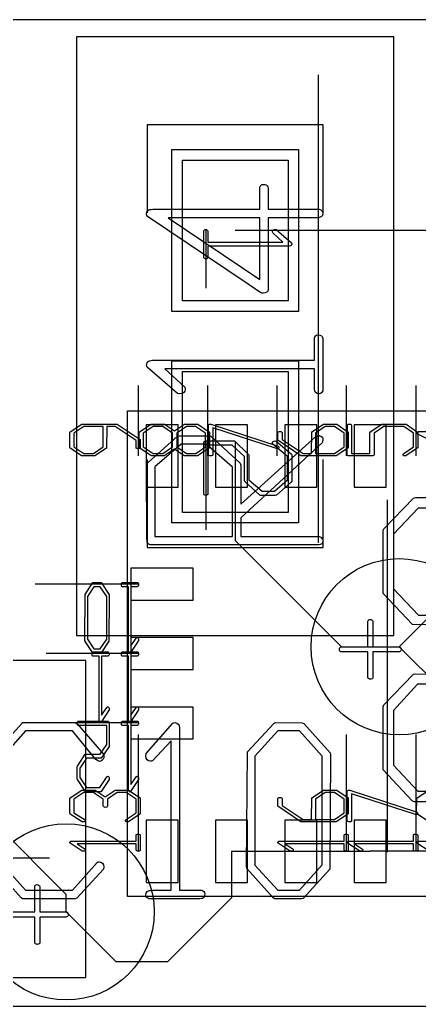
# Model space of a CAD drawing. Header units: inches. Extents: x -1 to 1.1, y -1.12 to 1.07.
# Drawn here: x -0.8319 to -0.7185, y 0.718 to 0.998 of the extents above; entities that cross this region are included whole.
import ezdxf

# ---------------------------------------------------------------- set-up
doc = ezdxf.new("R2010")
doc.units = ezdxf.units.IN
doc.header["$MEASUREMENT"] = 0
doc.linetypes.add('CENTERX2', pattern=[0.8, 0.5, -0.1, 0.1, -0.1])

msp = doc.modelspace()

# ---------------------------------------------------------------- linework, layer by layer
at = {"color": 7, "linetype": 'Continuous'}
for p, q in [((0.908, 0.998), (-0.908, 0.998)), ((-0.81577, 0.99318), (-0.81577, 0.82318)), ((-0.72577, 0.99318), (-0.81577, 0.99318)), ((-0.72577, 0.82318), (-0.72577, 0.99318)), ((-0.74577, 0.96818), (-0.79577, 0.96818)), ((-0.79577, 0.96818), (-0.79577, 0.94318)), ((-0.74577, 0.96818), (-0.79577, 0.96818)), ((-0.79577, 0.96818), (-0.79577, 0.95818)), ((-0.74577, 0.94318), (-0.74577, 0.96818)), ((-0.74577, 0.94318), (-0.74577, 0.96818)), ((-0.78877, 0.96118), (-0.75277, 0.96118)), ((-0.78877, 0.91518), (-0.78877, 0.96118)), ((-0.75277, 0.96118), (-0.75277, 0.91518)), ((-0.78577, 0.95818), (-0.75577, 0.95818)), ((-0.78577, 0.91818), (-0.78577, 0.95818)), ((-0.78577, 0.95818), (-0.75577, 0.95818)), ((-0.78577, 0.91818), (-0.78577, 0.95818)), ((-0.75577, 0.95818), (-0.75577, 0.91818)), ((-0.75577, 0.95818), (-0.75577, 0.91818)), ((-0.68314, 0.93818), (-0.77077, 0.93818)), ((-0.75577, 0.91818), (-0.78577, 0.91818)), ((-0.75577, 0.91818), (-0.78577, 0.91818)), ((-0.75277, 0.91518), (-0.78877, 0.91518)), ((-0.78877, 0.90118), (-0.75277, 0.90118)), ((-0.78877, 0.85518), (-0.78877, 0.90118)), ((-0.75277, 0.90118), (-0.75277, 0.85518)), ((-0.78577, 0.89818), (-0.75577, 0.89818)), ((-0.78577, 0.85818), (-0.78577, 0.89818)), ((-0.78577, 0.89818), (-0.75577, 0.89818)), ((-0.78577, 0.85818), (-0.78577, 0.89818)), ((-0.75577, 0.89818), (-0.75577, 0.85818)), ((-0.75577, 0.89818), (-0.75577, 0.85818)), ((-0.80137, 0.74919), (-0.80137, 0.88699)), ((-0.80137, 0.88699), (-0.62421, 0.88699)), ((-0.80137, 0.74919), (-0.80137, 0.88699)), ((-0.80137, 0.88699), (-0.62421, 0.88699)), ((-0.80137, 0.74919), (-0.80137, 0.88699)), ((-0.80137, 0.88699), (-0.62421, 0.88699)), ((-0.787, 0.88305), (-0.79606, 0.88305)), ((-0.79606, 0.88305), (-0.79606, 0.86533)), ((-0.787, 0.86533), (-0.787, 0.88305)), ((-0.76732, 0.88305), (-0.77638, 0.88305)), ((-0.77638, 0.88305), (-0.77638, 0.86533)), ((-0.76732, 0.86533), (-0.76732, 0.88305)), ((-0.74763, 0.88305), (-0.75669, 0.88305)), ((-0.75669, 0.88305), (-0.75669, 0.86533)), ((-0.74763, 0.86533), (-0.74763, 0.88305)), ((-0.72795, 0.88305), (-0.73701, 0.88305)), ((-0.73701, 0.88305), (-0.73701, 0.86533)), ((-0.72795, 0.86533), (-0.72795, 0.88305)), ((-0.77077, 0.87818), (-0.77077, 0.85018)), ((-0.79577, 0.87318), (-0.79577, 0.84818)), ((-0.74577, 0.84818), (-0.74577, 0.87318)), ((-0.74577, 0.84818), (-0.74577, 0.87318)), ((-0.79606, 0.86533), (-0.787, 0.86533)), ((-0.77638, 0.86533), (-0.76732, 0.86533)), ((-0.75669, 0.86533), (-0.74763, 0.86533)), ((-0.73701, 0.86533), (-0.72795, 0.86533)), ((-0.79577, 0.85818), (-0.79577, 0.84818)), ((-0.75577, 0.85818), (-0.78577, 0.85818)), ((-0.75577, 0.85818), (-0.78577, 0.85818)), ((-0.75277, 0.85518), (-0.78877, 0.85518)), ((-0.77077, 0.85018), (-0.74063, 0.82004)), ((-0.72423, 0.82004), (-0.6931, 0.85117)), ((-0.79577, 0.84818), (-0.74577, 0.84818)), ((-0.79577, 0.84818), (-0.74577, 0.84818)), ((-0.78267, 0.84231), (-0.80039, 0.84231)), ((-0.80039, 0.84231), (-0.80039, 0.83325)), ((-0.78267, 0.83325), (-0.78267, 0.84231)), ((-0.80039, 0.83325), (-0.78267, 0.83325)), ((-0.81577, 0.82318), (-0.72577, 0.82318)), ((-0.78267, 0.82262), (-0.80039, 0.82262)), ((-0.80039, 0.82262), (-0.80039, 0.81356)), ((-0.78267, 0.81356), (-0.78267, 0.82262)), ((-0.74063, 0.82004), (-0.72423, 0.82004)), ((-0.64974, 0.74555), (-0.72423, 0.82004)), ((-0.81317, 0.81616), (-0.98317, 0.81616)), ((-0.81317, 0.72616), (-0.81317, 0.81616)), ((-0.80039, 0.81356), (-0.78267, 0.81356)), ((-0.78267, 0.80293), (-0.80039, 0.80293)), ((-0.80039, 0.80293), (-0.80039, 0.79387)), ((-0.78267, 0.79387), (-0.78267, 0.80293)), ((-0.80039, 0.79387), (-0.78267, 0.79387)), ((-0.81874, 0.74973), (-0.84017, 0.77116)), ((-0.787, 0.77085), (-0.79606, 0.77085)), ((-0.79606, 0.77085), (-0.79606, 0.75313)), ((-0.787, 0.75313), (-0.787, 0.77085)), ((-0.76732, 0.77085), (-0.77638, 0.77085)), ((-0.77638, 0.77085), (-0.77638, 0.75313)), ((-0.76732, 0.75313), (-0.76732, 0.77085)), ((-0.74763, 0.77085), (-0.75669, 0.77085)), ((-0.75669, 0.77085), (-0.75669, 0.75313)), ((-0.74763, 0.75313), (-0.74763, 0.77085)), ((-0.72795, 0.77085), (-0.73701, 0.77085)), ((-0.73701, 0.77085), (-0.73701, 0.75313)), ((-0.72795, 0.75313), (-0.72795, 0.77085)), ((-0.77185, 0.76199), (-0.75216, 0.76199)), ((-0.77185, 0.76199), (-0.77185, 0.74878)), ((-0.75216, 0.76199), (-0.73248, 0.76199)), ((-0.71279, 0.76199), (-0.73248, 0.76199)), ((-0.79606, 0.75313), (-0.787, 0.75313)), ((-0.77638, 0.75313), (-0.76732, 0.75313)), ((-0.75669, 0.75313), (-0.74763, 0.75313)), ((-0.73701, 0.75313), (-0.72795, 0.75313)), ((-0.81874, 0.74477), (-0.81874, 0.74973)), ((-0.62421, 0.74919), (-0.80137, 0.74919)), ((-0.62421, 0.74919), (-0.80137, 0.74919)), ((-0.62421, 0.74919), (-0.80137, 0.74919)), ((-0.77185, 0.74878), (-0.79001, 0.73062)), ((-0.80459, 0.73062), (-0.81874, 0.74477)), ((-0.79001, 0.73062), (-0.80459, 0.73062)), ((-0.98317, 0.72616), (-0.81317, 0.72616)), ((-0.90485, 0.71799), (-0.6344, 0.71799))]:
    msp.add_line(p, q, dxfattribs=at)
at = {"color": 7, "linetype": 'CENTERX2'}
for p, q in [((-0.74711, 0.84955), (-0.74711, 0.98236)), ((-0.7791, 0.93818), (-0.7791, 0.92177)), ((-0.7982, 0.87419), (-0.7982, 0.89419)), ((-0.77852, 0.87419), (-0.77852, 0.89419)), ((-0.75883, 0.87419), (-0.75883, 0.89419)), ((-0.73915, 0.87419), (-0.73915, 0.89419)), ((-0.71946, 0.87419), (-0.71946, 0.89419)), ((-0.7791, 0.87818), (-0.7791, 0.85318)), ((-0.72764, 0.86177), (-0.72764, 0.76177)), ((-0.7982, 0.83778), (-0.82757, 0.83778)), ((-0.7982, 0.81809), (-0.82445, 0.81809)), ((-0.7982, 0.7984), (-0.83132, 0.7984)), ((-0.7982, 0.76199), (-0.7982, 0.79512)), ((-0.73915, 0.76199), (-0.73915, 0.79512)), ((-0.71946, 0.76199), (-0.71946, 0.79512)), ((-0.95628, 0.76011), (-0.82347, 0.76011))]:
    msp.add_line(p, q, dxfattribs=at)
at = {"color": 7, "linetype": 'Continuous', "flags": 128}
for points in [[(-0.79554, 0.94386), (-0.7953, 0.94401), (-0.79499, 0.94411), (-0.7946, 0.94417), (-0.79411, 0.94419), (-0.79411, 0.94419), (-0.76377, 0.94419), (-0.76377, 0.94419), (-0.76377, 0.95054), (-0.76377, 0.95054), (-0.76369, 0.95079), (-0.76354, 0.95099), (-0.76334, 0.95116), (-0.76308, 0.95127), (-0.76308, 0.95127), (-0.76267, 0.95125), (-0.76232, 0.95121), (-0.76203, 0.95111), (-0.7618, 0.95099), (-0.76163, 0.95081), (-0.7615, 0.95055), (-0.76142, 0.95021), (-0.76139, 0.94979), (-0.76139, 0.94979), (-0.76139, 0.94419), (-0.76139, 0.94419), (-0.74692, 0.94419), (-0.74692, 0.94419), (-0.74648, 0.94402), (-0.74617, 0.94376), (-0.74598, 0.94342), (-0.74592, 0.943), (-0.74592, 0.943), (-0.74602, 0.94248), (-0.74632, 0.94211), (-0.74683, 0.94189), (-0.74754, 0.94181), (-0.74754, 0.94181), (-0.76139, 0.94181), (-0.76139, 0.94181), (-0.76139, 0.92143), (-0.76139, 0.92143), (-0.76153, 0.92098), (-0.76182, 0.92064), (-0.76225, 0.92045), (-0.76283, 0.92038), (-0.76283, 0.92038), (-0.76319, 0.9204), (-0.76345, 0.92045), (-0.76345, 0.92045), (-0.76713, 0.92295), (-0.76713, 0.92295), (-0.79565, 0.94211), (-0.79565, 0.94211), (-0.79585, 0.94246), (-0.79592, 0.94291), (-0.79592, 0.94291), (-0.79582, 0.94346), (-0.79554, 0.94386)], [(-0.76377, 0.92424), (-0.76377, 0.94181), (-0.76377, 0.94181), (-0.78983, 0.94181), (-0.78983, 0.94181), (-0.76377, 0.92424)], [(-0.75511, 0.93378), (-0.75548, 0.93372), (-0.75548, 0.93372), (-0.77851, 0.93372), (-0.77851, 0.93372), (-0.77851, 0.93055), (-0.77851, 0.93055), (-0.77858, 0.93038), (-0.77869, 0.93025), (-0.77883, 0.93016), (-0.779, 0.93011), (-0.779, 0.93011), (-0.77929, 0.93014), (-0.77951, 0.93025), (-0.77959, 0.93033), (-0.77965, 0.93046), (-0.77968, 0.93062), (-0.7797, 0.93082), (-0.7797, 0.93082), (-0.7797, 0.93805), (-0.7797, 0.93805), (-0.77962, 0.93821), (-0.77952, 0.93834), (-0.77938, 0.93843), (-0.77921, 0.93848), (-0.77921, 0.93848), (-0.77891, 0.93844), (-0.77869, 0.93831), (-0.77861, 0.93819), (-0.77855, 0.93803), (-0.77852, 0.93782), (-0.77851, 0.93755), (-0.77851, 0.93755), (-0.77851, 0.93491), (-0.77851, 0.93491), (-0.7573, 0.93491), (-0.7573, 0.93491), (-0.76012, 0.93752), (-0.76012, 0.93752), (-0.76017, 0.93769), (-0.76019, 0.93783), (-0.76019, 0.93783), (-0.76014, 0.93809), (-0.76, 0.93829), (-0.75976, 0.93843), (-0.75942, 0.93848), (-0.75942, 0.93848), (-0.75911, 0.93842), (-0.75911, 0.93842), (-0.7548, 0.93468), (-0.7548, 0.93468), (-0.75472, 0.93453), (-0.7547, 0.93435), (-0.7547, 0.93435), (-0.75472, 0.93425), (-0.7548, 0.93407), (-0.75493, 0.9339), (-0.75511, 0.93378)], [(-0.7951, 0.90121), (-0.79435, 0.90134), (-0.79435, 0.90134), (-0.7483, 0.90134), (-0.7483, 0.90134), (-0.7483, 0.90767), (-0.7483, 0.90767), (-0.74815, 0.908), (-0.74794, 0.90826), (-0.74766, 0.90844), (-0.74731, 0.90854), (-0.74731, 0.90854), (-0.74674, 0.90848), (-0.7463, 0.90826), (-0.74613, 0.9081), (-0.74601, 0.90785), (-0.74595, 0.90753), (-0.74592, 0.90713), (-0.74592, 0.90713), (-0.74592, 0.89267), (-0.74592, 0.89267), (-0.74606, 0.89234), (-0.74627, 0.89209), (-0.74654, 0.89191), (-0.74689, 0.89181), (-0.74689, 0.89181), (-0.74749, 0.8919), (-0.74794, 0.89215), (-0.74809, 0.89237), (-0.74821, 0.8927), (-0.74828, 0.89313), (-0.7483, 0.89367), (-0.7483, 0.89367), (-0.7483, 0.89895), (-0.7483, 0.89895), (-0.79071, 0.89895), (-0.79071, 0.89895), (-0.78508, 0.89372), (-0.78508, 0.89372), (-0.78498, 0.89338), (-0.78494, 0.8931), (-0.78494, 0.8931), (-0.78504, 0.89259), (-0.78532, 0.89217), (-0.7858, 0.8919), (-0.78647, 0.89181), (-0.78647, 0.89181), (-0.7871, 0.89193), (-0.7871, 0.89193), (-0.79571, 0.89941), (-0.79571, 0.89941), (-0.79586, 0.8997), (-0.79592, 0.90007), (-0.79592, 0.90007), (-0.79586, 0.90027), (-0.79571, 0.90061), (-0.79545, 0.90097), (-0.7951, 0.90121)], [(-0.81756, 0.88104), (-0.81425, 0.8832), (-0.81425, 0.8832), (-0.814, 0.88324), (-0.814, 0.88324), (-0.80423, 0.88319), (-0.80423, 0.88319), (-0.79775, 0.87888), (-0.79775, 0.87888), (-0.79772, 0.87875), (-0.79772, 0.87875), (-0.79772, 0.87651), (-0.79772, 0.87651), (-0.79779, 0.8764), (-0.79791, 0.87632), (-0.79809, 0.87627), (-0.79832, 0.87626), (-0.79832, 0.87626), (-0.79854, 0.87628), (-0.79872, 0.87633), (-0.79884, 0.87642), (-0.79891, 0.87655), (-0.79891, 0.87655), (-0.79891, 0.87857), (-0.79891, 0.87857), (-0.80486, 0.88252), (-0.80486, 0.88252), (-0.80717, 0.88252), (-0.80717, 0.88252), (-0.80727, 0.87642), (-0.80727, 0.87642), (-0.8106, 0.87423), (-0.8106, 0.87423), (-0.81079, 0.87419), (-0.81079, 0.87419), (-0.8142, 0.87419), (-0.8142, 0.87419), (-0.81439, 0.87426), (-0.81439, 0.87426), (-0.81766, 0.87647), (-0.81766, 0.87647), (-0.81772, 0.87657), (-0.81772, 0.87657), (-0.81769, 0.88091), (-0.81769, 0.88091), (-0.81756, 0.88104)], [(-0.81371, 0.88252), (-0.81653, 0.88066), (-0.81653, 0.88066), (-0.81653, 0.87677), (-0.81653, 0.87677), (-0.81371, 0.8749), (-0.81371, 0.8749), (-0.81102, 0.8749), (-0.81102, 0.8749), (-0.8082, 0.87679), (-0.8082, 0.87679), (-0.8082, 0.88252), (-0.8082, 0.88252), (-0.81371, 0.88252)], [(-0.79788, 0.88104), (-0.79457, 0.8832), (-0.79457, 0.8832), (-0.79432, 0.88324), (-0.79432, 0.88324), (-0.79104, 0.88324), (-0.79104, 0.88324), (-0.79085, 0.88318), (-0.79085, 0.88318), (-0.78803, 0.88129), (-0.78803, 0.88129), (-0.78515, 0.88318), (-0.78515, 0.88318), (-0.78496, 0.88324), (-0.78496, 0.88324), (-0.7816, 0.88324), (-0.7816, 0.88324), (-0.78138, 0.88319), (-0.78138, 0.88319), (-0.77807, 0.88098), (-0.77807, 0.88098), (-0.77804, 0.8808), (-0.77804, 0.8808), (-0.77804, 0.8765), (-0.77804, 0.8765), (-0.77815, 0.8764), (-0.77815, 0.8764), (-0.78149, 0.87421), (-0.78149, 0.87421), (-0.78176, 0.87419), (-0.78176, 0.87419), (-0.78502, 0.87419), (-0.78502, 0.87419), (-0.78523, 0.87424), (-0.78523, 0.87424), (-0.78803, 0.87608), (-0.78803, 0.87608), (-0.79091, 0.87423), (-0.79091, 0.87423), (-0.79109, 0.87419), (-0.79109, 0.87419), (-0.79451, 0.87419), (-0.79451, 0.87419), (-0.7947, 0.87428), (-0.7947, 0.87428), (-0.79798, 0.87647), (-0.79798, 0.87647), (-0.79804, 0.87657), (-0.79804, 0.87657), (-0.79801, 0.88091), (-0.79801, 0.88091), (-0.79788, 0.88104)], [(-0.79403, 0.88252), (-0.79685, 0.88066), (-0.79685, 0.88066), (-0.79685, 0.87677), (-0.79685, 0.87677), (-0.79403, 0.8749), (-0.79403, 0.8749), (-0.79134, 0.8749), (-0.79134, 0.8749), (-0.78852, 0.87679), (-0.78852, 0.87679), (-0.78852, 0.88064), (-0.78852, 0.88064), (-0.79134, 0.88252), (-0.79134, 0.88252), (-0.79403, 0.88252)], [(-0.78457, 0.88252), (-0.78733, 0.88064), (-0.78733, 0.88064), (-0.78733, 0.87679), (-0.78733, 0.87679), (-0.78459, 0.8749), (-0.78459, 0.8749), (-0.78197, 0.8749), (-0.78197, 0.8749), (-0.77923, 0.87677), (-0.77923, 0.87677), (-0.77923, 0.88066), (-0.77923, 0.88066), (-0.78199, 0.88252), (-0.78199, 0.88252), (-0.78457, 0.88252)], [(-0.77778, 0.88324), (-0.77779, 0.88324), (-0.77777, 0.88323), (-0.77772, 0.88323), (-0.77764, 0.88322), (-0.77764, 0.88322), (-0.75854, 0.87692), (-0.75854, 0.87692), (-0.7584, 0.87679), (-0.75835, 0.87665), (-0.75835, 0.87665), (-0.75839, 0.87647), (-0.75852, 0.87635), (-0.75852, 0.87635), (-0.75864, 0.87628), (-0.75883, 0.87626), (-0.75883, 0.87626), (-0.75893, 0.87626), (-0.75902, 0.87628), (-0.75902, 0.87628), (-0.77716, 0.8822), (-0.77716, 0.8822), (-0.77716, 0.87444), (-0.77716, 0.87444), (-0.77722, 0.87434), (-0.77733, 0.87427), (-0.77747, 0.87422), (-0.77765, 0.87419), (-0.77765, 0.87419), (-0.77794, 0.87421), (-0.77816, 0.87427), (-0.77825, 0.87432), (-0.7783, 0.87439), (-0.77834, 0.87449), (-0.77835, 0.8746), (-0.77835, 0.8746), (-0.77835, 0.8748), (-0.77835, 0.8748), (-0.77835, 0.88282), (-0.77835, 0.88282), (-0.77831, 0.88301), (-0.77821, 0.88313), (-0.77803, 0.88321), (-0.77778, 0.88324)], [(-0.75864, 0.88088), (-0.7585, 0.88101), (-0.75834, 0.88108), (-0.75819, 0.88112), (-0.75805, 0.88113), (-0.75805, 0.88113), (-0.75783, 0.88111), (-0.75766, 0.88106), (-0.75755, 0.88097), (-0.75748, 0.88084), (-0.75748, 0.88084), (-0.75748, 0.87883), (-0.75748, 0.87883), (-0.75151, 0.8749), (-0.75151, 0.8749), (-0.74915, 0.8749), (-0.74915, 0.8749), (-0.74904, 0.88101), (-0.74904, 0.88101), (-0.74571, 0.88318), (-0.74571, 0.88318), (-0.74552, 0.88324), (-0.74552, 0.88324), (-0.74219, 0.88324), (-0.74219, 0.88324), (-0.74197, 0.88319), (-0.74197, 0.88319), (-0.7387, 0.88098), (-0.7387, 0.88098), (-0.73867, 0.8808), (-0.73867, 0.8808), (-0.73867, 0.8765), (-0.73867, 0.8765), (-0.73878, 0.8764), (-0.73878, 0.8764), (-0.74212, 0.87421), (-0.74212, 0.87421), (-0.74239, 0.87419), (-0.74239, 0.87419), (-0.75213, 0.87424), (-0.75213, 0.87424), (-0.75867, 0.87863), (-0.75867, 0.87863), (-0.75864, 0.88088)], [(-0.7452, 0.88252), (-0.74796, 0.88064), (-0.74796, 0.88064), (-0.74796, 0.8749), (-0.74796, 0.8749), (-0.7426, 0.8749), (-0.7426, 0.8749), (-0.73986, 0.87677), (-0.73986, 0.87677), (-0.73986, 0.88066), (-0.73986, 0.88066), (-0.74262, 0.88252), (-0.74262, 0.88252), (-0.7452, 0.88252)], [(-0.73895, 0.883), (-0.7389, 0.88309), (-0.73881, 0.88316), (-0.73868, 0.88321), (-0.7385, 0.88324), (-0.7385, 0.88324), (-0.73833, 0.88323), (-0.73818, 0.88322), (-0.73806, 0.88319), (-0.73796, 0.88315), (-0.73789, 0.88309), (-0.73783, 0.883), (-0.7378, 0.88287), (-0.73779, 0.88271), (-0.73779, 0.88271), (-0.73779, 0.8749), (-0.73779, 0.8749), (-0.73255, 0.8749), (-0.73255, 0.8749), (-0.73255, 0.8809), (-0.73255, 0.8809), (-0.73244, 0.88102), (-0.73244, 0.88102), (-0.72913, 0.8832), (-0.72913, 0.8832), (-0.72889, 0.88324), (-0.72889, 0.88324), (-0.72251, 0.88324), (-0.72251, 0.88324), (-0.72229, 0.88317), (-0.72229, 0.88317), (-0.71901, 0.88096), (-0.71901, 0.88096), (-0.71898, 0.88078), (-0.71898, 0.88078), (-0.71898, 0.8765), (-0.71898, 0.8765), (-0.71909, 0.87639), (-0.71909, 0.87639), (-0.72235, 0.87421), (-0.72235, 0.87421), (-0.72246, 0.87419), (-0.72262, 0.87419), (-0.72262, 0.87419), (-0.72273, 0.87419), (-0.7228, 0.87421), (-0.7228, 0.87421), (-0.72294, 0.87426), (-0.72305, 0.87434), (-0.72313, 0.87444), (-0.72317, 0.87455), (-0.72317, 0.87455), (-0.72312, 0.87472), (-0.72296, 0.87486), (-0.72296, 0.87486), (-0.72017, 0.8768), (-0.72017, 0.8768), (-0.72017, 0.88067), (-0.72017, 0.88067), (-0.72294, 0.88252), (-0.72294, 0.88252), (-0.7286, 0.88252), (-0.7286, 0.88252), (-0.73136, 0.88067), (-0.73136, 0.88067), (-0.73136, 0.8745), (-0.73136, 0.8745), (-0.73139, 0.87441), (-0.73145, 0.87434), (-0.73155, 0.87428), (-0.73167, 0.87423), (-0.73167, 0.87423), (-0.73186, 0.87419), (-0.73186, 0.87419), (-0.73859, 0.87419), (-0.73859, 0.87419), (-0.73872, 0.87423), (-0.73883, 0.87429), (-0.73891, 0.87438), (-0.73898, 0.8745), (-0.73898, 0.8745), (-0.73895, 0.883)], [(-0.79551, 0.87236), (-0.78713, 0.87979), (-0.78713, 0.87979), (-0.78651, 0.87991), (-0.78651, 0.87991), (-0.7782, 0.87991), (-0.7782, 0.87991), (-0.77772, 0.87979), (-0.77772, 0.87979), (-0.76934, 0.87216), (-0.76934, 0.87216), (-0.76913, 0.8716), (-0.76913, 0.8716), (-0.76913, 0.86047), (-0.76913, 0.86047), (-0.74785, 0.87972), (-0.74785, 0.87972), (-0.74736, 0.87986), (-0.74711, 0.87991), (-0.74711, 0.87991), (-0.74704, 0.87991), (-0.74693, 0.87991), (-0.74693, 0.87991), (-0.74683, 0.87995), (-0.74676, 0.87991), (-0.74676, 0.87991), (-0.74646, 0.87977), (-0.74622, 0.87958), (-0.74604, 0.87937), (-0.74592, 0.87911), (-0.74592, 0.87911), (-0.74593, 0.87869), (-0.74597, 0.87834), (-0.74603, 0.87809), (-0.74612, 0.87793), (-0.74612, 0.87793), (-0.76913, 0.85666), (-0.76913, 0.85666), (-0.76913, 0.85134), (-0.76913, 0.85134), (-0.74699, 0.85134), (-0.74699, 0.85134), (-0.74649, 0.85115), (-0.74605, 0.85071), (-0.74605, 0.85071), (-0.74595, 0.85049), (-0.74592, 0.85015), (-0.74592, 0.85015), (-0.74599, 0.84964), (-0.74623, 0.84926), (-0.74641, 0.84913), (-0.74667, 0.84903), (-0.74701, 0.84897), (-0.74741, 0.84895), (-0.74741, 0.84895), (-0.79491, 0.84895), (-0.79491, 0.84895), (-0.79521, 0.84908), (-0.79546, 0.84925), (-0.79565, 0.84948), (-0.79578, 0.84975), (-0.79578, 0.84975), (-0.79585, 0.85104), (-0.79585, 0.85104), (-0.79592, 0.87139), (-0.79592, 0.87139), (-0.79582, 0.87196), (-0.79551, 0.87236)], [(-0.70778, 0.87493), (-0.71918, 0.88049), (-0.71918, 0.88049), (-0.71926, 0.8806), (-0.71929, 0.88072), (-0.71929, 0.88072), (-0.71925, 0.88088), (-0.71914, 0.881)], [(-0.71914, 0.881), (-0.71905, 0.88104), (-0.71893, 0.88107), (-0.71877, 0.88109), (-0.71858, 0.88109), (-0.71858, 0.88109), (-0.70667, 0.88109)], [(-0.7861, 0.87753), (-0.79354, 0.87112), (-0.79354, 0.87112), (-0.79354, 0.85134), (-0.79354, 0.85134), (-0.77151, 0.85134), (-0.77151, 0.85134), (-0.77151, 0.87105), (-0.77151, 0.87105), (-0.77902, 0.87753), (-0.77902, 0.87753), (-0.7861, 0.87753)], [(-0.7549, 0.86677), (-0.75909, 0.86306), (-0.75909, 0.86306), (-0.7594, 0.863), (-0.7594, 0.863), (-0.76356, 0.863), (-0.76356, 0.863), (-0.7638, 0.86306), (-0.7638, 0.86306), (-0.76799, 0.8669), (-0.76799, 0.8669), (-0.76809, 0.86718), (-0.76809, 0.86718), (-0.76809, 0.87407), (-0.76809, 0.87407), (-0.77161, 0.87729), (-0.77161, 0.87729), (-0.77851, 0.87729), (-0.77851, 0.87729), (-0.77851, 0.86349), (-0.77851, 0.86349), (-0.77856, 0.86328), (-0.77868, 0.86313), (-0.77886, 0.86303), (-0.7791, 0.863), (-0.7791, 0.863), (-0.77934, 0.86303), (-0.77953, 0.86312), (-0.77961, 0.86321), (-0.77966, 0.86333), (-0.77969, 0.86349), (-0.7797, 0.86368), (-0.7797, 0.86368), (-0.7797, 0.87808), (-0.7797, 0.87808), (-0.77953, 0.87833), (-0.77927, 0.87848), (-0.77927, 0.87848), (-0.77862, 0.87848), (-0.77862, 0.87848), (-0.77098, 0.87848), (-0.77098, 0.87848), (-0.76697, 0.87464), (-0.76697, 0.87464), (-0.7669, 0.87445), (-0.7669, 0.87445), (-0.7669, 0.86741), (-0.7669, 0.86741), (-0.76316, 0.86419), (-0.76316, 0.86419), (-0.75963, 0.86419), (-0.75963, 0.86419), (-0.75589, 0.86737), (-0.75589, 0.86737), (-0.75589, 0.874), (-0.75589, 0.874), (-0.76011, 0.87752), (-0.76011, 0.87752), (-0.76017, 0.87769), (-0.76019, 0.87783), (-0.76019, 0.87783), (-0.76014, 0.87808), (-0.76, 0.87829), (-0.75976, 0.87843), (-0.75942, 0.87848), (-0.75942, 0.87848), (-0.75911, 0.87842), (-0.75911, 0.87842), (-0.75484, 0.87465), (-0.75484, 0.87465), (-0.7547, 0.8744), (-0.7547, 0.8744), (-0.75473, 0.86699), (-0.75473, 0.86699), (-0.7549, 0.86677)], [(-0.68086, 0.82606), (-0.72048, 0.82634), (-0.72048, 0.82634), (-0.72876, 0.83519), (-0.72876, 0.83519), (-0.72883, 0.83591), (-0.72883, 0.83591), (-0.72883, 0.85309), (-0.72883, 0.85309), (-0.72856, 0.85352), (-0.72856, 0.85352), (-0.7202, 0.86223), (-0.7202, 0.86223), (-0.71952, 0.86237), (-0.71952, 0.86237), (-0.67978, 0.86237)], [(-0.68086, 0.85939), (-0.71888, 0.85939), (-0.71888, 0.85939), (-0.72585, 0.85196), (-0.72585, 0.85196), (-0.72585, 0.83646), (-0.72585, 0.83646), (-0.7188, 0.82903), (-0.7188, 0.82903), (-0.67978, 0.82903)], [(-0.81123, 0.81836), (-0.8134, 0.8217), (-0.8134, 0.8217), (-0.81343, 0.82186), (-0.81343, 0.82186), (-0.81338, 0.83489), (-0.81338, 0.83489), (-0.81118, 0.83823), (-0.81118, 0.83823), (-0.81106, 0.83826), (-0.81106, 0.83826), (-0.80882, 0.83826), (-0.80882, 0.83826), (-0.80871, 0.83815), (-0.80871, 0.83815), (-0.80655, 0.83481), (-0.80655, 0.83481), (-0.80653, 0.83454), (-0.80653, 0.83454), (-0.8066, 0.82159), (-0.8066, 0.82159), (-0.80878, 0.81831), (-0.80878, 0.81831), (-0.80889, 0.81826), (-0.80889, 0.81826), (-0.81109, 0.81828), (-0.81109, 0.81828), (-0.81123, 0.81836)], [(-0.80102, 0.81858), (-0.80105, 0.81888), (-0.80105, 0.81888), (-0.80105, 0.83707), (-0.80105, 0.83707), (-0.80282, 0.83707), (-0.80282, 0.83707), (-0.80291, 0.83714), (-0.80299, 0.83725), (-0.80304, 0.83739), (-0.80307, 0.83756), (-0.80307, 0.83756), (-0.80305, 0.83785), (-0.80299, 0.83807), (-0.80294, 0.83815), (-0.80287, 0.83821), (-0.80277, 0.83825), (-0.80266, 0.83826), (-0.80266, 0.83826), (-0.79845, 0.83826), (-0.79845, 0.83826), (-0.79835, 0.83819), (-0.79828, 0.83808), (-0.79823, 0.83794), (-0.7982, 0.83777), (-0.7982, 0.83777), (-0.79822, 0.83747), (-0.7983, 0.83725), (-0.79837, 0.83717), (-0.79846, 0.83711), (-0.79859, 0.83708), (-0.79875, 0.83707), (-0.79875, 0.83707), (-0.80034, 0.83707), (-0.80034, 0.83707), (-0.80034, 0.82034), (-0.80034, 0.82034), (-0.79877, 0.82259), (-0.79877, 0.82259), (-0.79867, 0.82263), (-0.79858, 0.82265), (-0.79858, 0.82265), (-0.79843, 0.82261), (-0.79831, 0.82249), (-0.79822, 0.8223), (-0.7982, 0.82204), (-0.7982, 0.82204), (-0.79823, 0.82178), (-0.79823, 0.82178), (-0.80047, 0.81834), (-0.80047, 0.81834), (-0.80056, 0.81828), (-0.80067, 0.81826), (-0.80067, 0.81826), (-0.80073, 0.81828), (-0.80084, 0.81834), (-0.80095, 0.81844), (-0.80102, 0.81858)], [(-0.81272, 0.82223), (-0.81087, 0.81945), (-0.81087, 0.81945), (-0.80909, 0.81945), (-0.80909, 0.81945), (-0.80724, 0.82223), (-0.80724, 0.82223), (-0.80724, 0.83428), (-0.80724, 0.83428), (-0.80909, 0.83707), (-0.80909, 0.83707), (-0.81087, 0.83707), (-0.81087, 0.83707), (-0.81272, 0.83426), (-0.81272, 0.83426), (-0.81272, 0.82223)], [(-0.73193, 0.82758), (-0.73181, 0.82745), (-0.73174, 0.82727), (-0.73168, 0.82703), (-0.73167, 0.82675), (-0.73167, 0.82675), (-0.73167, 0.82004), (-0.73167, 0.82004), (-0.72417, 0.82004), (-0.72417, 0.82004), (-0.72392, 0.81993), (-0.72375, 0.81977), (-0.72364, 0.81956), (-0.72361, 0.8193), (-0.72361, 0.8193), (-0.72364, 0.81906), (-0.72375, 0.81884), (-0.72384, 0.81874), (-0.72399, 0.81866), (-0.72418, 0.81859), (-0.72442, 0.81855), (-0.72442, 0.81855), (-0.73167, 0.81855), (-0.73167, 0.81855), (-0.73167, 0.81138), (-0.73167, 0.81138), (-0.73174, 0.8112), (-0.73183, 0.81106), (-0.73193, 0.81096), (-0.73203, 0.8109), (-0.73224, 0.81084), (-0.73243, 0.81081), (-0.73243, 0.81081), (-0.73266, 0.81086), (-0.73291, 0.811), (-0.73309, 0.81119), (-0.73316, 0.81138), (-0.73316, 0.81138), (-0.73316, 0.81855), (-0.73316, 0.81855), (-0.74064, 0.81855), (-0.74064, 0.81855), (-0.74079, 0.8186), (-0.74092, 0.81869), (-0.74105, 0.8188), (-0.74116, 0.81895), (-0.74116, 0.81895), (-0.74118, 0.8191), (-0.74119, 0.81931), (-0.74119, 0.81931), (-0.74114, 0.81963), (-0.74099, 0.81986), (-0.74087, 0.81994), (-0.74073, 0.81999), (-0.74056, 0.82003), (-0.74036, 0.82004), (-0.74036, 0.82004), (-0.73316, 0.82004), (-0.73316, 0.82004), (-0.73316, 0.82728), (-0.73316, 0.82728), (-0.73308, 0.82747), (-0.73294, 0.82762), (-0.73275, 0.82772), (-0.73251, 0.82778), (-0.73251, 0.82778), (-0.7322, 0.82773), (-0.73193, 0.82758)], [(-0.80935, 0.79889), (-0.80939, 0.79919), (-0.80939, 0.79919), (-0.80939, 0.81738), (-0.80939, 0.81738), (-0.81115, 0.81738), (-0.81115, 0.81738), (-0.81125, 0.81745), (-0.81132, 0.81756), (-0.81137, 0.8177), (-0.8114, 0.81787), (-0.8114, 0.81787), (-0.81138, 0.81816), (-0.81132, 0.81838), (-0.81127, 0.81846), (-0.8112, 0.81852), (-0.81111, 0.81856), (-0.81099, 0.81857), (-0.81099, 0.81857), (-0.80678, 0.81857), (-0.80678, 0.81857), (-0.80668, 0.8185), (-0.80661, 0.81839), (-0.80656, 0.81825), (-0.80653, 0.81808), (-0.80653, 0.81808), (-0.80656, 0.81778), (-0.80663, 0.81756), (-0.8067, 0.81748), (-0.8068, 0.81742), (-0.80693, 0.81739), (-0.80709, 0.81738), (-0.80709, 0.81738), (-0.80867, 0.81738), (-0.80867, 0.81738), (-0.80867, 0.80065), (-0.80867, 0.80065), (-0.8071, 0.8029), (-0.8071, 0.8029), (-0.807, 0.80294), (-0.80692, 0.80296), (-0.80692, 0.80296), (-0.80676, 0.80292), (-0.80664, 0.8028), (-0.80656, 0.80261), (-0.80653, 0.80235), (-0.80653, 0.80235), (-0.80657, 0.80209), (-0.80657, 0.80209), (-0.80881, 0.79865), (-0.80881, 0.79865), (-0.80889, 0.79859), (-0.80901, 0.79857), (-0.80901, 0.79857), (-0.80907, 0.79859), (-0.80917, 0.79865), (-0.80928, 0.79875), (-0.80935, 0.79889)], [(-0.80102, 0.79889), (-0.80105, 0.79919), (-0.80105, 0.79919), (-0.80105, 0.81738), (-0.80105, 0.81738), (-0.80282, 0.81738), (-0.80282, 0.81738), (-0.80291, 0.81745), (-0.80299, 0.81756), (-0.80304, 0.8177), (-0.80307, 0.81787), (-0.80307, 0.81787), (-0.80305, 0.81816), (-0.80299, 0.81838), (-0.80294, 0.81846), (-0.80287, 0.81852), (-0.80277, 0.81856), (-0.80266, 0.81857), (-0.80266, 0.81857), (-0.79845, 0.81857), (-0.79845, 0.81857), (-0.79835, 0.8185), (-0.79828, 0.81839), (-0.79823, 0.81825), (-0.7982, 0.81808), (-0.7982, 0.81808), (-0.79822, 0.81778), (-0.7983, 0.81756), (-0.79837, 0.81748), (-0.79846, 0.81742), (-0.79859, 0.81739), (-0.79875, 0.81738), (-0.79875, 0.81738), (-0.80034, 0.81738), (-0.80034, 0.81738), (-0.80034, 0.80065), (-0.80034, 0.80065), (-0.79877, 0.8029), (-0.79877, 0.8029), (-0.79867, 0.80294), (-0.79858, 0.80296), (-0.79858, 0.80296), (-0.79843, 0.80292), (-0.79831, 0.8028), (-0.79822, 0.80261), (-0.7982, 0.80235), (-0.7982, 0.80235), (-0.79823, 0.80209), (-0.79823, 0.80209), (-0.80047, 0.79865), (-0.80047, 0.79865), (-0.80056, 0.79859), (-0.80067, 0.79857), (-0.80067, 0.79857), (-0.80073, 0.79859), (-0.80084, 0.79865), (-0.80095, 0.79875), (-0.80102, 0.79889)], [(-0.71171, 0.77606), (-0.72003, 0.77606), (-0.72003, 0.77606), (-0.72057, 0.77627), (-0.72057, 0.77627), (-0.72876, 0.78513), (-0.72876, 0.78513), (-0.72883, 0.78585), (-0.72883, 0.78585), (-0.72883, 0.80307), (-0.72883, 0.80307), (-0.72856, 0.8035), (-0.72856, 0.8035), (-0.72022, 0.81229), (-0.72022, 0.81229), (-0.71954, 0.81237), (-0.71954, 0.81237), (-0.69518, 0.81215)], [(-0.71252, 0.77903), (-0.70561, 0.78653), (-0.70561, 0.78653), (-0.70561, 0.80939), (-0.70561, 0.80939), (-0.71902, 0.80939), (-0.71902, 0.80939), (-0.72585, 0.80196), (-0.72585, 0.80196), (-0.72585, 0.78646), (-0.72585, 0.78646), (-0.71895, 0.77903), (-0.71895, 0.77903), (-0.71252, 0.77903)], [(-0.83866, 0.79018), (-0.83118, 0.79838), (-0.83118, 0.79838), (-0.83082, 0.79852), (-0.83082, 0.79852), (-0.81598, 0.79845), (-0.81598, 0.79845), (-0.81556, 0.7981)], [(-0.81556, 0.7981), (-0.80814, 0.78956), (-0.80814, 0.78956), (-0.80805, 0.78927), (-0.80802, 0.78894), (-0.80802, 0.78894), (-0.80804, 0.78864), (-0.80809, 0.78846), (-0.80809, 0.78846), (-0.80827, 0.78808), (-0.80853, 0.7878), (-0.80886, 0.78759), (-0.80926, 0.78748), (-0.80926, 0.78748), (-0.80985, 0.7877), (-0.8103, 0.78807), (-0.8103, 0.78807), (-0.81697, 0.79614), (-0.81697, 0.79614), (-0.83023, 0.79614), (-0.83023, 0.79614), (-0.83658, 0.78893)], [(-0.81338, 0.77904), (-0.81554, 0.78239), (-0.81554, 0.78239), (-0.81558, 0.78264), (-0.81558, 0.78264), (-0.81558, 0.78596), (-0.81558, 0.78596), (-0.81554, 0.78616), (-0.81554, 0.78616), (-0.8133, 0.78951), (-0.8133, 0.78951), (-0.81314, 0.78959), (-0.81314, 0.78959), (-0.80912, 0.78959), (-0.80912, 0.78959), (-0.80724, 0.79232), (-0.80724, 0.79232), (-0.80724, 0.79769), (-0.80724, 0.79769), (-0.81529, 0.79769), (-0.81529, 0.79769), (-0.81541, 0.79775), (-0.8155, 0.79786), (-0.81556, 0.79804), (-0.81558, 0.79828), (-0.81558, 0.79828), (-0.81556, 0.79852), (-0.81551, 0.79871), (-0.81546, 0.79878), (-0.81539, 0.79884), (-0.8153, 0.79887), (-0.81518, 0.79888), (-0.81518, 0.79888), (-0.80676, 0.79888), (-0.80676, 0.79888), (-0.80662, 0.79873), (-0.80653, 0.79853), (-0.80653, 0.79853), (-0.80653, 0.79799), (-0.80653, 0.79799), (-0.80653, 0.79174), (-0.80653, 0.79174), (-0.80877, 0.78845), (-0.80877, 0.78845), (-0.80888, 0.7884), (-0.80888, 0.7884), (-0.81298, 0.7884), (-0.81298, 0.7884), (-0.81486, 0.78557), (-0.81486, 0.78557), (-0.81486, 0.7829), (-0.81486, 0.7829), (-0.81301, 0.78007), (-0.81301, 0.78007), (-0.80914, 0.78007), (-0.80914, 0.78007), (-0.80709, 0.78321), (-0.80709, 0.78321), (-0.80699, 0.78325), (-0.80691, 0.78327), (-0.80691, 0.78327), (-0.80676, 0.78323), (-0.80664, 0.78311), (-0.80656, 0.78292), (-0.80653, 0.78266), (-0.80653, 0.78266), (-0.80657, 0.7824), (-0.80657, 0.7824), (-0.80877, 0.77899), (-0.80877, 0.77899), (-0.80891, 0.77888), (-0.80891, 0.77888), (-0.81325, 0.7789), (-0.81325, 0.7789), (-0.81338, 0.77904)], [(-0.80102, 0.7792), (-0.80105, 0.7795), (-0.80105, 0.7795), (-0.80105, 0.79769), (-0.80105, 0.79769), (-0.80282, 0.79769), (-0.80282, 0.79769), (-0.80291, 0.79776), (-0.80299, 0.79787), (-0.80304, 0.79801), (-0.80307, 0.79818), (-0.80307, 0.79818), (-0.80305, 0.79847), (-0.80299, 0.79869), (-0.80294, 0.79877), (-0.80287, 0.79883), (-0.80277, 0.79887), (-0.80266, 0.79888), (-0.80266, 0.79888), (-0.79845, 0.79888), (-0.79845, 0.79888), (-0.79835, 0.79881), (-0.79828, 0.7987), (-0.79823, 0.79856), (-0.7982, 0.79839), (-0.7982, 0.79839), (-0.79822, 0.79809), (-0.7983, 0.79787), (-0.79837, 0.79779), (-0.79846, 0.79773), (-0.79859, 0.7977), (-0.79875, 0.79769), (-0.79875, 0.79769), (-0.80034, 0.79769), (-0.80034, 0.79769), (-0.80034, 0.78096), (-0.80034, 0.78096), (-0.79877, 0.78321), (-0.79877, 0.78321), (-0.79867, 0.78325), (-0.79858, 0.78327), (-0.79858, 0.78327), (-0.79843, 0.78323), (-0.79831, 0.78311), (-0.79822, 0.78292), (-0.7982, 0.78266), (-0.7982, 0.78266), (-0.79823, 0.7824), (-0.79823, 0.7824), (-0.80047, 0.77896), (-0.80047, 0.77896), (-0.80056, 0.7789), (-0.80067, 0.77888), (-0.80067, 0.77888), (-0.80073, 0.7789), (-0.80084, 0.77896), (-0.80095, 0.77906), (-0.80102, 0.7792)], [(-0.78671, 0.7977), (-0.78658, 0.79695), (-0.78658, 0.79695), (-0.78658, 0.7509), (-0.78658, 0.7509), (-0.78025, 0.7509), (-0.78025, 0.7509), (-0.77992, 0.75075), (-0.77966, 0.75054), (-0.77948, 0.75026), (-0.77938, 0.74991), (-0.77938, 0.74991), (-0.77944, 0.74934), (-0.77966, 0.74889), (-0.77982, 0.74873), (-0.78007, 0.74861), (-0.78039, 0.74855), (-0.78079, 0.74852), (-0.78079, 0.74852), (-0.79525, 0.74852), (-0.79525, 0.74852), (-0.79558, 0.74867), (-0.79583, 0.74887), (-0.79601, 0.74915), (-0.79611, 0.74949), (-0.79611, 0.74949), (-0.79602, 0.75009), (-0.79577, 0.75053), (-0.79555, 0.7507), (-0.79522, 0.75081), (-0.79479, 0.75088), (-0.79425, 0.7509), (-0.79425, 0.7509), (-0.78897, 0.7509), (-0.78897, 0.7509), (-0.78897, 0.79331), (-0.78897, 0.79331), (-0.7942, 0.78768), (-0.7942, 0.78768), (-0.79454, 0.78758), (-0.79482, 0.78754), (-0.79482, 0.78754), (-0.79533, 0.78764), (-0.79575, 0.78793), (-0.79602, 0.7884), (-0.79611, 0.78907), (-0.79611, 0.78907), (-0.79599, 0.7897), (-0.79599, 0.7897), (-0.78851, 0.79831), (-0.78851, 0.79831), (-0.78822, 0.79847), (-0.78785, 0.79852), (-0.78785, 0.79852), (-0.78765, 0.79847), (-0.78731, 0.79831), (-0.78695, 0.79806), (-0.78671, 0.7977)], [(-0.75132, 0.79825), (-0.74385, 0.78991), (-0.74385, 0.78991), (-0.74373, 0.7895), (-0.74373, 0.7895), (-0.74391, 0.75694), (-0.74391, 0.75694), (-0.7515, 0.74858), (-0.7515, 0.74858), (-0.75193, 0.74852), (-0.75193, 0.74852), (-0.75964, 0.74852), (-0.75964, 0.74852), (-0.76001, 0.74879), (-0.76001, 0.74879), (-0.76747, 0.75713), (-0.76747, 0.75713), (-0.76754, 0.75781), (-0.76754, 0.75781), (-0.76729, 0.79018), (-0.76729, 0.79018), (-0.75976, 0.79838), (-0.75976, 0.79838), (-0.7594, 0.79852), (-0.7594, 0.79852), (-0.75181, 0.79845), (-0.75181, 0.79845), (-0.75132, 0.79825)], [(-0.74611, 0.789), (-0.75254, 0.79614), (-0.75254, 0.79614), (-0.75872, 0.79614), (-0.75872, 0.79614), (-0.76516, 0.789), (-0.76516, 0.789), (-0.76516, 0.75804), (-0.76516, 0.75804), (-0.75872, 0.7509), (-0.75872, 0.7509), (-0.75254, 0.7509), (-0.75254, 0.7509), (-0.74611, 0.75812), (-0.74611, 0.75812), (-0.74611, 0.789)], [(-0.81756, 0.77717), (-0.81425, 0.77933), (-0.81425, 0.77933), (-0.814, 0.77937), (-0.814, 0.77937), (-0.81072, 0.77937), (-0.81072, 0.77937), (-0.81053, 0.77932), (-0.81053, 0.77932), (-0.80771, 0.77742), (-0.80771, 0.77742), (-0.80483, 0.77932), (-0.80483, 0.77932), (-0.80464, 0.77937), (-0.80464, 0.77937), (-0.80128, 0.77937), (-0.80128, 0.77937), (-0.80106, 0.77932), (-0.80106, 0.77932), (-0.79775, 0.77711), (-0.79775, 0.77711), (-0.79772, 0.77693), (-0.79772, 0.77693), (-0.79772, 0.77264), (-0.79772, 0.77264), (-0.79783, 0.77253), (-0.79783, 0.77253), (-0.80109, 0.77034), (-0.80109, 0.77034), (-0.8012, 0.77033), (-0.80136, 0.77032), (-0.80136, 0.77032), (-0.80147, 0.77033), (-0.80154, 0.77034), (-0.80154, 0.77034), (-0.80168, 0.7704), (-0.80179, 0.77047), (-0.80187, 0.77057), (-0.80191, 0.77068), (-0.80191, 0.77068), (-0.80186, 0.77085), (-0.8017, 0.77099), (-0.8017, 0.77099), (-0.79891, 0.77293), (-0.79891, 0.77293), (-0.79891, 0.7768), (-0.79891, 0.7768), (-0.80167, 0.77866), (-0.80167, 0.77866), (-0.80425, 0.77866), (-0.80425, 0.77866), (-0.80701, 0.77677), (-0.80701, 0.77677), (-0.80701, 0.77474), (-0.80701, 0.77474), (-0.8071, 0.77461), (-0.80723, 0.77452), (-0.80741, 0.77446), (-0.80763, 0.77445), (-0.80763, 0.77445), (-0.80787, 0.77448), (-0.80808, 0.77457), (-0.80808, 0.77457), (-0.80817, 0.77469), (-0.8082, 0.77488), (-0.8082, 0.77488), (-0.8082, 0.77677), (-0.8082, 0.77677), (-0.81103, 0.77866), (-0.81103, 0.77866), (-0.8137, 0.77866), (-0.8137, 0.77866), (-0.81653, 0.7768), (-0.81653, 0.7768), (-0.81653, 0.77293), (-0.81653, 0.77293), (-0.81339, 0.77088), (-0.81339, 0.77088), (-0.81335, 0.77078), (-0.81333, 0.7707), (-0.81333, 0.7707), (-0.81337, 0.77055), (-0.81348, 0.77043), (-0.81367, 0.77035), (-0.81394, 0.77032), (-0.81394, 0.77032), (-0.81419, 0.77036), (-0.81419, 0.77036), (-0.81761, 0.77256), (-0.81761, 0.77256), (-0.81772, 0.77271), (-0.81772, 0.77271), (-0.81769, 0.77704), (-0.81769, 0.77704), (-0.81756, 0.77717)], [(-0.75864, 0.77701), (-0.7585, 0.77714), (-0.75834, 0.77722), (-0.75819, 0.77725), (-0.75805, 0.77726), (-0.75805, 0.77726), (-0.75783, 0.77724), (-0.75766, 0.77719), (-0.75755, 0.7771), (-0.75748, 0.77698), (-0.75748, 0.77698), (-0.75748, 0.77497), (-0.75748, 0.77497), (-0.75151, 0.77104), (-0.75151, 0.77104), (-0.74915, 0.77104), (-0.74915, 0.77104), (-0.74904, 0.77714), (-0.74904, 0.77714), (-0.74571, 0.77932), (-0.74571, 0.77932), (-0.74552, 0.77937), (-0.74552, 0.77937), (-0.74219, 0.77937), (-0.74219, 0.77937), (-0.74197, 0.77932), (-0.74197, 0.77932), (-0.7387, 0.77711), (-0.7387, 0.77711), (-0.73867, 0.77693), (-0.73867, 0.77693), (-0.73867, 0.77264), (-0.73867, 0.77264), (-0.73878, 0.77253), (-0.73878, 0.77253), (-0.74212, 0.77034), (-0.74212, 0.77034), (-0.74239, 0.77032), (-0.74239, 0.77032), (-0.75213, 0.77038), (-0.75213, 0.77038), (-0.75867, 0.77477), (-0.75867, 0.77477), (-0.75864, 0.77701)], [(-0.7452, 0.77866), (-0.74796, 0.77677), (-0.74796, 0.77677), (-0.74796, 0.77104), (-0.74796, 0.77104), (-0.7426, 0.77104), (-0.7426, 0.77104), (-0.73986, 0.7729), (-0.73986, 0.7729), (-0.73986, 0.77679), (-0.73986, 0.77679), (-0.74262, 0.77866), (-0.74262, 0.77866), (-0.7452, 0.77866)], [(-0.73841, 0.77937), (-0.73842, 0.77937), (-0.7384, 0.77937), (-0.73835, 0.77936), (-0.73827, 0.77935), (-0.73827, 0.77935), (-0.71917, 0.77305), (-0.71917, 0.77305), (-0.71903, 0.77293), (-0.71898, 0.77279), (-0.71898, 0.77279), (-0.71902, 0.7726), (-0.71915, 0.77248), (-0.71915, 0.77248), (-0.71927, 0.77241), (-0.71946, 0.77239), (-0.71946, 0.77239), (-0.71956, 0.7724), (-0.71965, 0.77241), (-0.71965, 0.77241), (-0.73779, 0.77833), (-0.73779, 0.77833), (-0.73779, 0.77057), (-0.73779, 0.77057), (-0.73785, 0.77048), (-0.73796, 0.77041), (-0.7381, 0.77035), (-0.73828, 0.77032), (-0.73828, 0.77032), (-0.73857, 0.77034), (-0.73879, 0.7704), (-0.73888, 0.77045), (-0.73893, 0.77053), (-0.73897, 0.77062), (-0.73898, 0.77074), (-0.73898, 0.77074), (-0.73898, 0.77093), (-0.73898, 0.77093), (-0.73898, 0.77896), (-0.73898, 0.77896), (-0.73894, 0.77914), (-0.73884, 0.77927), (-0.73866, 0.77934), (-0.73841, 0.77937)], [(-0.71913, 0.77717), (-0.71582, 0.77933)], [(-0.71595, 0.77041), (-0.71923, 0.7726), (-0.71923, 0.7726), (-0.71929, 0.77271), (-0.71929, 0.77271), (-0.71926, 0.77704), (-0.71926, 0.77704), (-0.71913, 0.77717)], [(-0.8174, 0.76481), (-0.8171, 0.76485), (-0.8171, 0.76485), (-0.79891, 0.76485), (-0.79891, 0.76485), (-0.79891, 0.76661), (-0.79891, 0.76661), (-0.79884, 0.76671), (-0.79873, 0.76678), (-0.79859, 0.76683), (-0.79842, 0.76686), (-0.79842, 0.76686), (-0.79813, 0.76684), (-0.79791, 0.76678), (-0.79783, 0.76673), (-0.79777, 0.76666), (-0.79773, 0.76657), (-0.79772, 0.76645), (-0.79772, 0.76645), (-0.79772, 0.76224), (-0.79772, 0.76224), (-0.79779, 0.76214), (-0.7979, 0.76207), (-0.79803, 0.76202), (-0.7982, 0.76199), (-0.7982, 0.76199), (-0.79851, 0.76202), (-0.79873, 0.76209), (-0.79881, 0.76216), (-0.79887, 0.76226), (-0.7989, 0.76239), (-0.79891, 0.76255), (-0.79891, 0.76255), (-0.79891, 0.76413), (-0.79891, 0.76413), (-0.81564, 0.76413), (-0.81564, 0.76413), (-0.81339, 0.76256), (-0.81339, 0.76256), (-0.81335, 0.76246), (-0.81333, 0.76238), (-0.81333, 0.76238), (-0.81337, 0.76223), (-0.81348, 0.7621), (-0.81367, 0.76202), (-0.81394, 0.76199), (-0.81394, 0.76199), (-0.81419, 0.76203), (-0.81419, 0.76203), (-0.81764, 0.76427), (-0.81764, 0.76427), (-0.8177, 0.76436), (-0.81772, 0.76447), (-0.81772, 0.76447), (-0.8177, 0.76453), (-0.81764, 0.76463), (-0.81754, 0.76474), (-0.8174, 0.76481)], [(-0.75835, 0.76481), (-0.75805, 0.76485), (-0.75805, 0.76485), (-0.73986, 0.76485), (-0.73986, 0.76485), (-0.73986, 0.76661), (-0.73986, 0.76661), (-0.73979, 0.76671), (-0.73968, 0.76678), (-0.73954, 0.76683), (-0.73937, 0.76686), (-0.73937, 0.76686), (-0.73908, 0.76684), (-0.73886, 0.76678), (-0.73878, 0.76673), (-0.73872, 0.76666), (-0.73868, 0.76657), (-0.73867, 0.76645), (-0.73867, 0.76645), (-0.73867, 0.76224), (-0.73867, 0.76224), (-0.73874, 0.76214), (-0.73885, 0.76207), (-0.73898, 0.76202), (-0.73915, 0.76199), (-0.73915, 0.76199), (-0.73946, 0.76202), (-0.73968, 0.76209), (-0.73976, 0.76216), (-0.73982, 0.76226), (-0.73985, 0.76239), (-0.73986, 0.76255), (-0.73986, 0.76255), (-0.73986, 0.76413), (-0.73986, 0.76413), (-0.75659, 0.76413), (-0.75659, 0.76413), (-0.75434, 0.76256), (-0.75434, 0.76256), (-0.7543, 0.76246), (-0.75428, 0.76238), (-0.75428, 0.76238), (-0.75432, 0.76223), (-0.75443, 0.7621), (-0.75462, 0.76202), (-0.75489, 0.76199), (-0.75489, 0.76199), (-0.75514, 0.76203), (-0.75514, 0.76203), (-0.75859, 0.76427), (-0.75859, 0.76427), (-0.75865, 0.76436), (-0.75867, 0.76447), (-0.75867, 0.76447), (-0.75865, 0.76453), (-0.75859, 0.76463), (-0.75849, 0.76474), (-0.75835, 0.76481)], [(-0.73866, 0.76481), (-0.73836, 0.76485), (-0.73836, 0.76485), (-0.72017, 0.76485), (-0.72017, 0.76485), (-0.72017, 0.76661), (-0.72017, 0.76661), (-0.7201, 0.76671), (-0.71999, 0.76678), (-0.71985, 0.76683), (-0.71968, 0.76686), (-0.71968, 0.76686), (-0.71939, 0.76684), (-0.71917, 0.76678), (-0.71909, 0.76673), (-0.71903, 0.76666), (-0.71899, 0.76657), (-0.71898, 0.76645), (-0.71898, 0.76645), (-0.71898, 0.76224), (-0.71898, 0.76224), (-0.71905, 0.76214), (-0.71916, 0.76207), (-0.71929, 0.76202), (-0.71946, 0.76199), (-0.71946, 0.76199), (-0.71977, 0.76202), (-0.71999, 0.76209), (-0.72007, 0.76216), (-0.72013, 0.76226), (-0.72016, 0.76239), (-0.72017, 0.76255), (-0.72017, 0.76255), (-0.72017, 0.76413), (-0.72017, 0.76413), (-0.7369, 0.76413), (-0.7369, 0.76413), (-0.73465, 0.76256), (-0.73465, 0.76256), (-0.73461, 0.76246), (-0.73459, 0.76238), (-0.73459, 0.76238), (-0.73463, 0.76223), (-0.73474, 0.7621), (-0.73493, 0.76202), (-0.7352, 0.76199), (-0.7352, 0.76199), (-0.73545, 0.76203), (-0.73545, 0.76203), (-0.7389, 0.76427), (-0.7389, 0.76427), (-0.73896, 0.76436), (-0.73898, 0.76447), (-0.73898, 0.76447), (-0.73896, 0.76453), (-0.7389, 0.76463), (-0.7388, 0.76474), (-0.73866, 0.76481)], [(-0.71576, 0.76203), (-0.71921, 0.76427), (-0.71921, 0.76427), (-0.71927, 0.76436), (-0.71929, 0.76447), (-0.71929, 0.76447), (-0.71927, 0.76453), (-0.71921, 0.76463), (-0.71911, 0.76474), (-0.71897, 0.76481)], [(-0.71897, 0.76481), (-0.71867, 0.76485), (-0.71867, 0.76485), (-0.70048, 0.76485)], [(-0.83658, 0.75803), (-0.83023, 0.7509), (-0.83023, 0.7509), (-0.81697, 0.7509), (-0.81697, 0.7509), (-0.80994, 0.75879), (-0.80994, 0.75879), (-0.80966, 0.75895), (-0.80931, 0.759), (-0.80931, 0.759), (-0.80889, 0.7589), (-0.80846, 0.7586), (-0.80813, 0.75814), (-0.80802, 0.75754), (-0.80802, 0.75754), (-0.80814, 0.75688), (-0.80814, 0.75688), (-0.8157, 0.74865), (-0.8157, 0.74865), (-0.81619, 0.74852), (-0.81619, 0.74852), (-0.83111, 0.74852), (-0.83111, 0.74852), (-0.83148, 0.74879), (-0.83148, 0.74879), (-0.83897, 0.75713)], [(-0.82644, 0.75231), (-0.82632, 0.75218), (-0.82625, 0.752), (-0.82619, 0.75176), (-0.82618, 0.75148), (-0.82618, 0.75148), (-0.82618, 0.74477), (-0.82618, 0.74477), (-0.81868, 0.74477), (-0.81868, 0.74477), (-0.81843, 0.74466), (-0.81826, 0.7445), (-0.81815, 0.74429), (-0.81812, 0.74403), (-0.81812, 0.74403), (-0.81815, 0.74379), (-0.81826, 0.74357), (-0.81835, 0.74347), (-0.8185, 0.74339), (-0.81869, 0.74332), (-0.81893, 0.74328), (-0.81893, 0.74328), (-0.82618, 0.74328), (-0.82618, 0.74328), (-0.82618, 0.73611), (-0.82618, 0.73611), (-0.82625, 0.73593), (-0.82634, 0.73579), (-0.82644, 0.73569), (-0.82654, 0.73563), (-0.82675, 0.73557), (-0.82694, 0.73554), (-0.82694, 0.73554), (-0.82717, 0.73559), (-0.82742, 0.73573), (-0.8276, 0.73592), (-0.82767, 0.73611), (-0.82767, 0.73611), (-0.82767, 0.74328), (-0.82767, 0.74328), (-0.83515, 0.74328)], [(-0.83487, 0.74477), (-0.82767, 0.74477), (-0.82767, 0.74477), (-0.82767, 0.75201), (-0.82767, 0.75201), (-0.82759, 0.7522), (-0.82745, 0.75235), (-0.82726, 0.75245), (-0.82702, 0.75251), (-0.82702, 0.75251), (-0.82671, 0.75246), (-0.82644, 0.75231)]]:
    msp.add_lwpolyline(points, dxfattribs=at)
at = {"color": 7, "linetype": 'Continuous'}
for centre in [(-0.72423, 0.82004), (-0.81874, 0.74477)]:
    msp.add_circle(centre, 0.025, dxfattribs=at)

doc.saveas('drawing.dxf')
